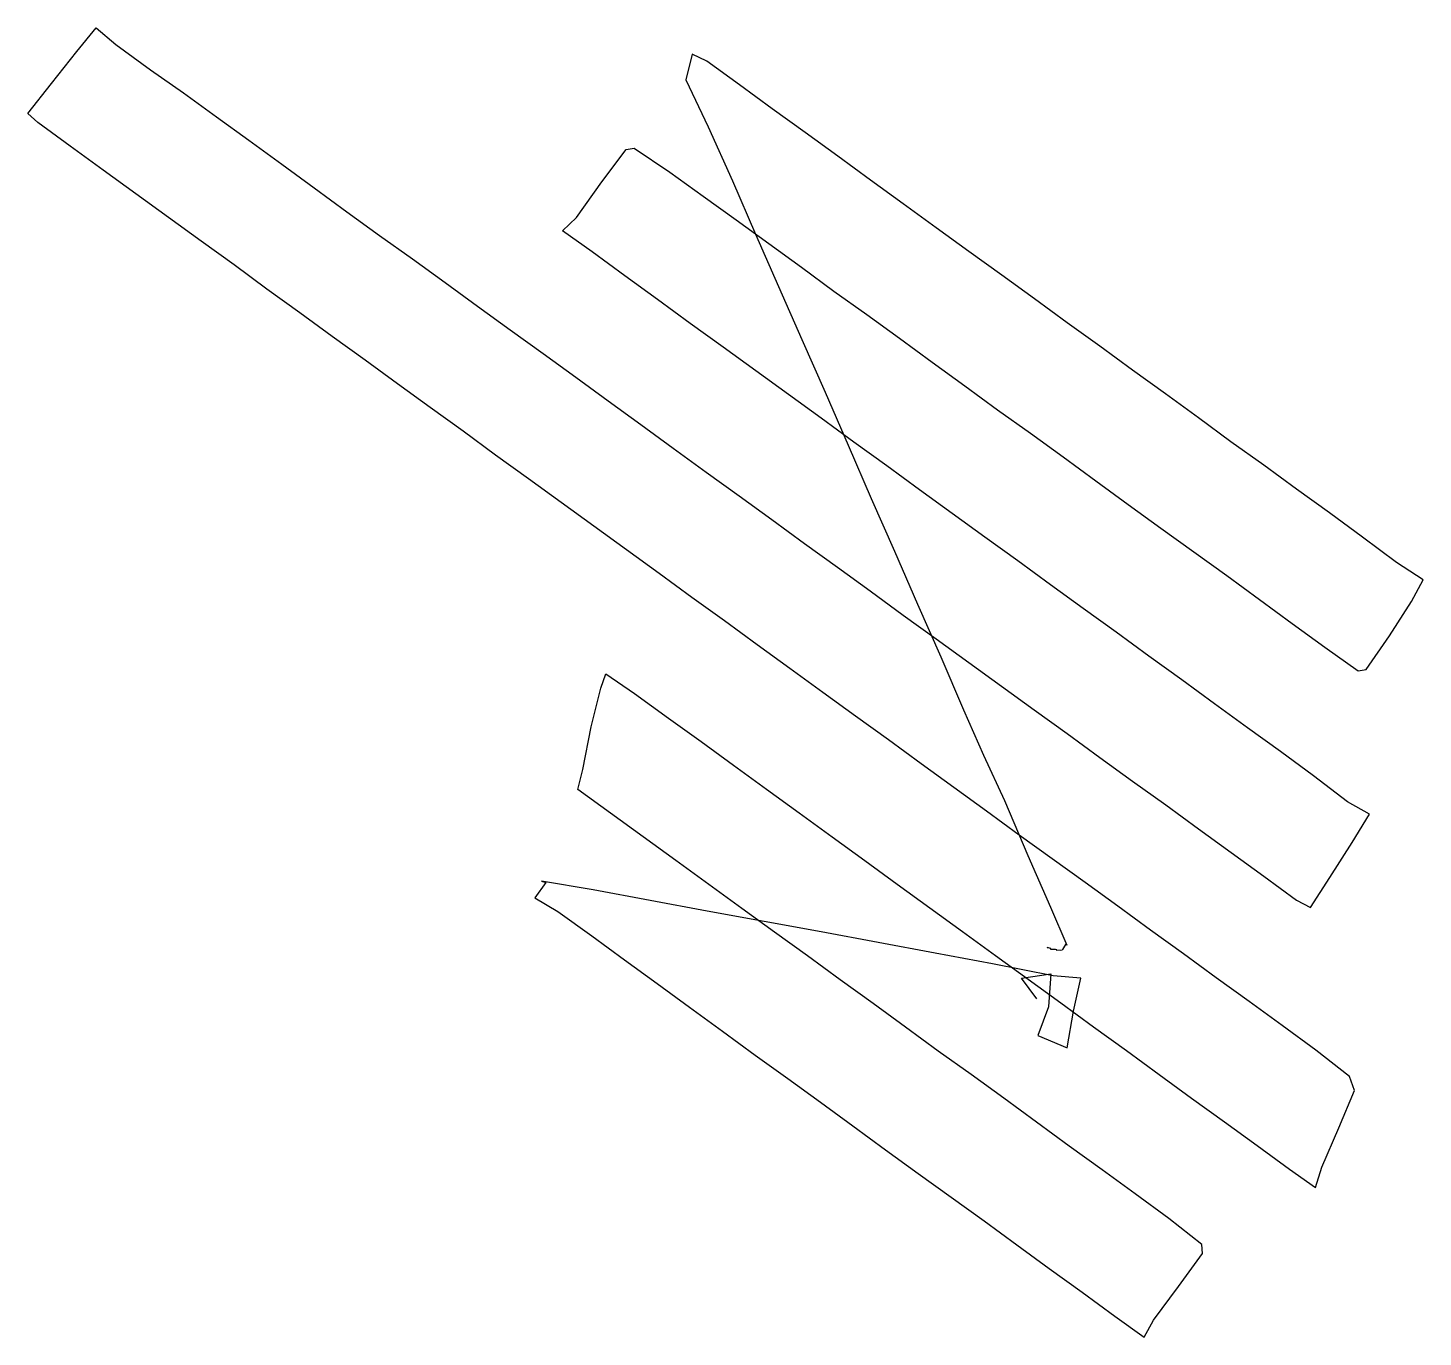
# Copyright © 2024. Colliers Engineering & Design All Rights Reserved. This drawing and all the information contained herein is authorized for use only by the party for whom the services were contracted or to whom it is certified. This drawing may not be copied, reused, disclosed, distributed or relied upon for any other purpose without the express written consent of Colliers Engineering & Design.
# Model space of a CAD drawing. Extents: x 682806 to 684012, y 410413 to 411546.
import ezdxf

# ---------------------------------------------------------------- set-up
doc = ezdxf.new("R2010")
doc.units = 0
doc.header["$MEASUREMENT"] = 0
doc.layers.add('_PATH', color=7, linetype='Continuous', true_color=0xcfffbc)

msp = doc.modelspace()

# ---------------------------------------------------------------- linework, layer by layer
at = {"layer": '_PATH', "elevation": 355.676, "flags": 128}
msp.add_lwpolyline([(683678.292, 410705.829), (683665.063, 410723.898), (683690.295, 410727.691), (683688.334, 410699.038), (683679.051, 410674.154), (683704.52, 410663.525), (683710.105, 410695.186), (683716.416, 410723.8), (683692.456, 410725.937), (683640.033, 410736.344), (683590.403, 410745.562), (683540.941, 410754.617), (683491.756, 410763.797), (683442.417, 410772.749), (683393.049, 410781.909), (683343.788, 410791.018), (683294.558, 410800.18), (683249.893, 410807.787), (683253.452, 410806.609), (683244.2, 410793.269), (683263.976, 410781.566), (683293.487, 410760.451), (683321.72, 410739.61), (683349.839, 410719.117), (683377.999, 410698.624), (683406.453, 410678.003), (683434.746, 410657.332), (683462.785, 410636.981), (683491.081, 410616.572), (683519.221, 410596.068), (683547.397, 410575.425), (683575.71, 410554.829), (683604.117, 410534.458), (683632.634, 410513.758), (683660.908, 410493.098), (683689.069, 410472.592), (683717.521, 410452.01), (683745.819, 410431.268), (683771.105, 410413.259), (683779.083, 410427.858), (683800.844, 410457.128), (683821.595, 410485.464), (683821.077, 410493.399), (683792.503, 410515.882), (683763.439, 410537.171), (683734.838, 410557.95), (683706.351, 410578.384), (683678.029, 410599.361), (683649.802, 410619.877), (683621.56, 410640.367), (683593.083, 410660.735), (683564.721, 410681.337), (683536.655, 410701.798), (683508.308, 410722.459), (683479.787, 410743.199), (683451.251, 410763.629), (683423.054, 410784.147), (683394.561, 410804.828), (683366.056, 410825.671), (683337.907, 410845.999), (683309.413, 410866.636), (683281.256, 410887.086), (683285.702, 410904.5), (683292.895, 410941.244), (683301.236, 410974.889), (683305.57, 410987.046), (683330.255, 410970.057), (683359.562, 410948.935), (683387.839, 410928.509), (683415.985, 410908.036), (683444.384, 410887.472), (683472.712, 410866.764), (683501.126, 410846.245), (683529.379, 410825.657), (683557.485, 410805.14), (683585.708, 410784.625), (683614.128, 410764.175), (683642.428, 410743.564), (683670.682, 410723.021), (683698.926, 410702.411), (683727.235, 410681.815), (683755.76, 410661.222), (683784.066, 410640.453), (683812.123, 410619.901), (683840.555, 410599.541), (683868.847, 410579.099), (683896.811, 410558.537), (683919.285, 410542.568), (683924.804, 410560.35), (683939.407, 410594.299), (683953.065, 410626.668), (683948.741, 410638.742), (683919.506, 410661.601), (683890.434, 410682.904), (683861.903, 410703.534), (683833.472, 410724.143), (683805.09, 410744.976), (683776.704, 410765.505), (683748.306, 410786.145), (683720.039, 410806.531), (683691.458, 410826.989), (683663.11, 410847.702), (683634.861, 410868.417), (683606.541, 410888.874), (683578.192, 410909.335), (683549.927, 410930.106), (683521.541, 410950.578), (683493.102, 410970.953), (683464.727, 410991.691), (683436.386, 411012.314), (683408.095, 411032.929), (683379.85, 411053.287), (683351.674, 411073.889), (683323.335, 411094.472), (683295.056, 411114.861), (683266.948, 411135.414), (683238.453, 411155.935), (683210.134, 411176.398), (683181.99, 411196.999), (683153.571, 411217.469), (683125.407, 411238.004), (683097.228, 411258.518), (683068.89, 411279.064), (683040.704, 411299.61), (683012.36, 411320.134), (682983.904, 411341.028), (682955.575, 411361.468), (682927.196, 411381.962), (682899.025, 411402.501), (682870.646, 411423.002), (682842.203, 411443.664), (682814.206, 411464.205), (682805.574, 411471.922), (682825.906, 411497.851), (682847.886, 411525.712), (682864.583, 411546.059), (682881.497, 411531.647), (682911.595, 411509.904), (682940.063, 411489.81), (682968.768, 411469.192), (682996.739, 411448.821), (683025.109, 411428.255), (683053.123, 411407.582), (683081.512, 411386.959), (683109.827, 411366.484), (683138.131, 411346.252), (683166.378, 411325.788), (683194.394, 411305.383), (683222.612, 411284.931), (683251.161, 411264.322), (683279.471, 411243.771), (683307.523, 411223.32), (683335.659, 411202.892), (683363.762, 411182.473), (683392.335, 411161.69), (683420.786, 411141.151), (683449.206, 411120.695), (683477.426, 411099.962), (683505.769, 411079.493), (683534.215, 411058.833), (683562.598, 411038.027), (683591.108, 411017.455), (683619.566, 410996.996), (683647.788, 410976.435), (683676.074, 410956.075), (683704.414, 410935.525), (683732.834, 410914.826), (683761.106, 410894.255), (683789.778, 410873.847), (683818.108, 410853.017), (683846.3, 410832.634), (683874.61, 410812.047), (683902.821, 410791.433), (683915.048, 410784.835), (683931.836, 410811.063), (683951.038, 410841.165), (683965.983, 410865.836), (683947.172, 410876.533), (683917.679, 410898.852), (683889.017, 410919.936), (683860.606, 410940.574), (683832.071, 410961.218), (683803.75, 410981.849), (683775.165, 411002.326), (683747.013, 411023.145), (683718.373, 411043.629), (683690.128, 411064.251), (683661.856, 411084.84), (683633.46, 411105.397), (683605.144, 411125.979), (683576.717, 411146.495), (683548.486, 411167.098), (683520.041, 411187.652), (683491.733, 411208.245), (683463.434, 411228.832), (683435.18, 411249.304), (683406.877, 411269.833), (683378.566, 411290.419), (683350.2, 411310.984), (683321.985, 411331.478), (683293.619, 411352.222), (683268.074, 411370.343), (683280.121, 411381.953), (683301.884, 411412.799), (683322.941, 411440.753), (683330.037, 411441.856), (683360.741, 411421.226), (683389.67, 411400.597), (683418.129, 411380.013), (683446.368, 411359.454), (683474.676, 411338.967), (683502.789, 411318.35), (683531.123, 411297.977), (683559.589, 411277.533), (683587.881, 411256.793), (683616.107, 411236.359), (683644.364, 411215.67), (683672.769, 411195.254), (683701.205, 411174.928), (683729.306, 411154.192), (683757.424, 411133.649), (683785.695, 411113.268), (683814.203, 411092.819), (683842.541, 411072.145), (683871.007, 411051.575), (683899.272, 411030.749), (683927.553, 411010.307), (683956.157, 410989.891), (683963.182, 410990.796), (683983.226, 411020.07), (684002.319, 411049.742), (684012.421, 411068.373), (683989.367, 411083.603), (683960.006, 411105.4), (683931.382, 411126.4), (683902.955, 411147.085), (683874.757, 411167.732), (683846.15, 411188.027), (683818.02, 411208.715), (683789.526, 411229.431), (683761.14, 411250.013), (683732.79, 411270.537), (683704.456, 411290.992), (683676.17, 411311.493), (683647.998, 411331.98), (683619.622, 411352.558), (683591.106, 411373.137), (683562.78, 411393.834), (683534.532, 411414.423), (683506.204, 411434.95), (683477.838, 411455.453), (683449.482, 411476.069), (683421.062, 411496.655), (683392.781, 411517.217), (683380.201, 411523.236), (683374.553, 411501.165), (683394.129, 411460.479), (683414.98, 411413.686), (683434.845, 411367.722), (683454.932, 411322.169), (683474.956, 411276.504), (683495.1, 411230.818), (683515.112, 411184.886), (683535.068, 411138.964), (683555.321, 411093.334), (683575.046, 411047.532), (683595.244, 411001.944), (683614.962, 410956.145), (683632.148, 410916.746), (683650.29, 410877.472), (683670.597, 410830.105), (683689.999, 410785.136), (683704.182, 410752.418), (683703.206, 410753.079), (683700.611, 410748.501), (683700.329, 410748.06), (683698.702, 410747.882), (683695.363, 410748.193), (683695.499, 410748.124), (683695.563, 410748.213), (683694.563, 410748.599), (683690.417, 410748.72), (683690.534, 410749.467), (683687.238, 410750.397), (683687.654, 410750.242), (683687.791, 410750.376), (683687.73, 410750.377), (683687.732, 410750.379), (683687.735, 410750.384), (683687.733, 410750.377), (683687.733, 410750.376), (683687.732, 410750.381), (683687.735, 410750.379), (683687.734, 410750.379), (683687.708, 410750.386), (683687.735, 410750.379), (683687.731, 410750.384), (683687.732, 410750.383), (683687.738, 410750.382), (683687.725, 410750.38), (683687.721, 410750.381), (683687.721, 410750.378), (683687.728, 410750.375), (683687.723, 410750.381), (683687.733, 410750.381), (683687.731, 410750.38), (683687.728, 410750.383), (683687.729, 410750.38), (683687.72, 410750.384), (683687.733, 410750.382), (683687.727, 410750.38), (683687.718, 410750.383), (683687.729, 410750.381), (683687.735, 410750.383), (683687.732, 410750.383), (683687.72, 410750.384), (683687.732, 410750.382), (683687.732, 410750.38), (683687.733, 410750.382), (683687.733, 410750.383), (683687.73, 410750.384), (683687.729, 410750.383), (683687.732, 410750.384), (683687.733, 410750.384), (683687.732, 410750.383), (683687.734, 410750.382), (683687.736, 410750.383), (683687.736, 410750.383), (683687.735, 410750.387), (683687.737, 410750.385), (683687.734, 410750.384), (683687.734, 410750.384), (683687.735, 410750.385), (683687.733, 410750.385), (683687.733, 410750.388), (683687.733, 410750.389), (683687.722, 410750.389), (683687.732, 410750.388), (683687.73, 410750.388), (683687.736, 410750.385), (683687.726, 410750.388), (683687.725, 410750.384), (683687.723, 410750.386), (683687.719, 410750.388), (683687.714, 410750.39), (683687.736, 410750.384), (683687.735, 410750.383), (683687.736, 410750.384), (683687.725, 410750.389), (683687.724, 410750.389), (683687.722, 410750.39), (683687.724, 410750.391), (683687.737, 410750.383), (683687.733, 410750.385), (683687.73, 410750.383), (683687.725, 410750.385), (683687.727, 410750.386), (683687.719, 410750.387), (683687.726, 410750.383), (683687.708, 410750.384), (683687.713, 410750.379), (683687.734, 410750.371), (683687.735, 410750.376), (683687.732, 410750.376), (683687.733, 410750.375), (683687.734, 410750.373), (683687.73, 410750.376), (683687.709, 410750.38), (683687.717, 410750.378)], dxfattribs=at)

doc.saveas('drawing.dxf')
